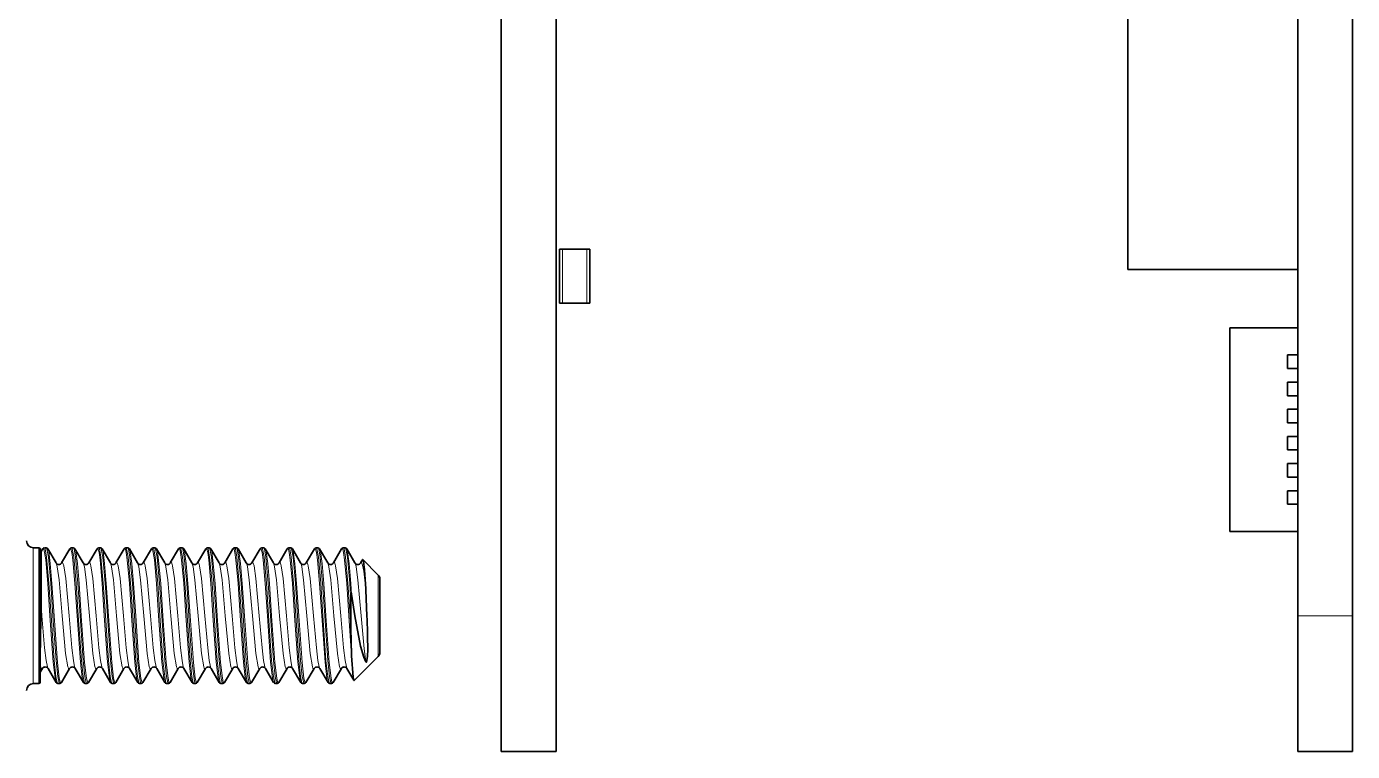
# Model space of a CAD drawing. Extents: x 386 to 1090, y 188 to 736.
# Drawn here: x 567.4 to 586.91, y 599.31 to 609.99 of the extents above; entities that cross this region are included whole.
import ezdxf

# ---------------------------------------------------------------- set-up
doc = ezdxf.new("R2010")
doc.units = 0

msp = doc.modelspace()

# ---------------------------------------------------------------- linework, layer by layer
at = {"color": 7, "lineweight": 35}
for p, q in [((574.385, 599.309), (574.385, 632.309)), ((575.19, 599.309), (575.19, 632.309)), ((586.108, 601.309), (586.108, 630.309)), ((586.913, 601.309), (586.913, 630.309))]:
    msp.add_line(p, q, dxfattribs=at)
at = {"color": 7, "lineweight": 35, "ltscale": 0.4}
msp.add_line((583.608, 606.409), (583.608, 622.409), dxfattribs=at)
at = {"color": 7, "lineweight": 35, "ltscale": 0.001125}
for p, q in [((575.24, 606.709), (575.285, 606.709)), ((575.24, 605.909), (575.285, 605.909))]:
    msp.add_line(p, q, dxfattribs=at)
at = {"color": 7, "lineweight": 35, "ltscale": 0.02}
for p, q in [((575.24, 605.909), (575.24, 606.709)), ((575.69, 605.909), (575.69, 606.709))]:
    msp.add_line(p, q, dxfattribs=at)
at = {"color": 7, "lineweight": 35, "ltscale": 0.009}
for p, q in [((575.285, 606.709), (575.645, 606.709)), ((575.285, 605.909), (575.645, 605.909))]:
    msp.add_line(p, q, dxfattribs=at)
at = {"color": 7, "lineweight": 13, "ltscale": 0.02}
for p, q in [((575.285, 605.909), (575.285, 606.709)), ((575.645, 605.909), (575.645, 606.709))]:
    msp.add_line(p, q, dxfattribs=at)
at = {"color": 7, "lineweight": 35, "ltscale": 0.001126}
for p, q in [((575.69, 606.709), (575.645, 606.709)), ((575.69, 605.909), (575.645, 605.909)), ((575.645, 605.909), (575.69, 605.909))]:
    msp.add_line(p, q, dxfattribs=at)
at = {"color": 7, "lineweight": 35, "ltscale": 0.0625}
msp.add_line((583.608, 606.409), (586.108, 606.409), dxfattribs=at)
at = {"color": 7, "lineweight": 35, "ltscale": 0.075}
msp.add_line((585.108, 602.549), (585.108, 605.549), dxfattribs=at)
at = {"color": 7, "lineweight": 35, "ltscale": 0.025}
for p, q in [((585.108, 605.549), (586.108, 605.549)), ((585.108, 602.549), (586.108, 602.549))]:
    msp.add_line(p, q, dxfattribs=at)
at = {"color": 7, "lineweight": 35, "ltscale": 0.005}
for p, q in [((585.958, 605.149), (585.958, 604.949)), ((585.958, 605.149), (585.958, 604.949)), ((585.958, 604.749), (585.958, 604.549)), ((585.958, 604.749), (585.958, 604.549)), ((585.958, 604.349), (585.958, 604.149)), ((585.958, 604.349), (585.958, 604.149)), ((585.958, 603.549), (585.958, 603.349)), ((585.958, 603.549), (585.958, 603.349)), ((585.958, 603.149), (585.958, 602.949)), ((585.958, 603.149), (585.958, 602.949))]:
    msp.add_line(p, q, dxfattribs=at)
at = {"color": 7, "lineweight": 35, "ltscale": 0.003749}
for p, q in [((586.108, 605.149), (585.958, 605.149)), ((585.958, 605.149), (586.108, 605.149)), ((586.108, 604.949), (585.958, 604.949)), ((585.958, 604.949), (586.108, 604.949)), ((586.108, 604.749), (585.958, 604.749)), ((585.958, 604.749), (586.108, 604.749)), ((586.108, 604.549), (585.958, 604.549)), ((585.958, 604.549), (586.108, 604.549)), ((586.108, 604.349), (585.958, 604.349)), ((585.958, 604.349), (586.108, 604.349)), ((586.108, 604.149), (585.958, 604.149)), ((585.958, 604.149), (586.108, 604.149)), ((586.108, 603.949), (585.958, 603.949)), ((585.958, 603.949), (586.108, 603.949)), ((586.108, 603.749), (585.958, 603.749)), ((585.958, 603.749), (586.108, 603.749)), ((586.108, 603.549), (585.958, 603.549)), ((585.958, 603.549), (586.108, 603.549)), ((586.108, 603.349), (585.958, 603.349)), ((585.958, 603.349), (586.108, 603.349)), ((586.108, 603.149), (585.958, 603.149)), ((585.958, 603.149), (586.108, 603.149)), ((586.108, 602.949), (585.958, 602.949)), ((585.958, 602.949), (586.108, 602.949)), ((586.108, 602.549), (585.958, 602.549))]:
    msp.add_line(p, q, dxfattribs=at)
at = {"color": 7, "lineweight": 35, "ltscale": 0.004999}
msp.add_line((585.958, 603.949), (585.958, 603.749), dxfattribs=at)
msp.add_line((585.958, 603.949), (585.958, 603.749), dxfattribs=at)
at = {"color": 7, "lineweight": 13, "ltscale": 0.013014}
for p, q in [((567.496, 602.309), (567.496, 601.788)), ((567.576, 602.309), (567.576, 601.788))]:
    msp.add_line(p, q, dxfattribs=at)
at = {"color": 7, "lineweight": 35, "ltscale": 0.001999}
for p, q in [((567.576, 602.309), (567.496, 602.309)), ((567.576, 600.309), (567.496, 600.309))]:
    msp.add_line(p, q, dxfattribs=at)
at = {"color": 7, "lineweight": 35, "ltscale": 0.012753}
msp.add_line((567.596, 602.289), (567.596, 601.779), dxfattribs=at)
at = {"color": 7, "lineweight": 35, "ltscale": 0.000957875}
msp.add_line((567.634, 602.293), (567.615, 602.26), dxfattribs=at)
at = {"color": 7, "lineweight": 35, "ltscale": 0.000671387}
for p, q in [((567.686, 602.309), (567.659, 602.309)), ((568.486, 602.309), (568.459, 602.309)), ((568.886, 602.309), (568.859, 602.309)), ((569.686, 602.309), (569.659, 602.309)), ((570.486, 602.309), (570.459, 602.309)), ((570.886, 602.309), (570.859, 602.309)), ((571.686, 602.309), (571.659, 602.309)), ((567.886, 600.309), (567.859, 600.309)), ((568.686, 600.309), (568.659, 600.309)), ((569.486, 600.309), (569.459, 600.309)), ((569.886, 600.309), (569.859, 600.309)), ((570.686, 600.309), (570.659, 600.309)), ((571.486, 600.309), (571.459, 600.309)), ((571.886, 600.309), (571.859, 600.309))]:
    msp.add_line(p, q, dxfattribs=at)
at = {"color": 7, "lineweight": 35, "ltscale": 0.006018}
for p, q in [((567.71, 602.293), (567.831, 602.085)), ((568.034, 602.293), (567.913, 602.085)), ((568.434, 602.293), (568.313, 602.085)), ((568.91, 602.293), (569.031, 602.085)), ((569.234, 602.293), (569.113, 602.085)), ((569.634, 602.293), (569.513, 602.085)), ((569.71, 602.293), (569.831, 602.085)), ((570.034, 602.293), (569.913, 602.085)), ((570.434, 602.293), (570.313, 602.085)), ((570.91, 602.293), (571.031, 602.085)), ((571.234, 602.293), (571.113, 602.085)), ((571.634, 602.293), (571.513, 602.085)), ((571.71, 602.293), (571.831, 602.085)), ((572.034, 602.293), (571.913, 602.085))]:
    msp.add_line(p, q, dxfattribs=at)
at = {"color": 7, "lineweight": 35, "ltscale": 0.000669861}
for p, q in [((568.086, 602.309), (568.059, 602.309)), ((569.286, 602.309), (569.259, 602.309)), ((570.086, 602.309), (570.059, 602.309)), ((571.286, 602.309), (571.259, 602.309)), ((572.086, 602.309), (572.059, 602.309)), ((568.286, 600.309), (568.259, 600.309)), ((569.086, 600.309), (569.059, 600.309)), ((570.286, 600.309), (570.259, 600.309)), ((571.086, 600.309), (571.059, 600.309))]:
    msp.add_line(p, q, dxfattribs=at)
at = {"color": 7, "lineweight": 35, "ltscale": 0.006019}
for p, q in [((568.11, 602.293), (568.231, 602.085)), ((568.51, 602.293), (568.631, 602.085)), ((568.834, 602.293), (568.713, 602.085)), ((569.31, 602.293), (569.431, 602.085)), ((570.11, 602.293), (570.231, 602.085)), ((570.51, 602.293), (570.631, 602.085)), ((570.834, 602.293), (570.713, 602.085)), ((571.31, 602.293), (571.431, 602.085)), ((572.11, 602.293), (572.231, 602.085))]:
    msp.add_line(p, q, dxfattribs=at)
at = {"color": 7, "lineweight": 13, "ltscale": 0.02159}
msp.add_line((567.615, 602.26), (567.615, 601.396), dxfattribs=at)
at = {"color": 7, "lineweight": 35, "ltscale": 0.001386}
msp.add_line((572.341, 602.133), (572.313, 602.085), dxfattribs=at)
at = {"color": 7, "lineweight": 35, "ltscale": 0.008007}
msp.add_line((572.573, 601.908), (572.346, 602.134), dxfattribs=at)
at = {"color": 7, "lineweight": 13, "ltscale": 0.007799}
msp.add_line((572.573, 601.908), (572.573, 601.596), dxfattribs=at)
at = {"color": 7, "lineweight": 13, "ltscale": 0.036986}
for p, q in [((567.496, 601.788), (567.496, 600.309)), ((567.576, 601.788), (567.576, 600.309))]:
    msp.add_line(p, q, dxfattribs=at)
at = {"color": 7, "lineweight": 35, "ltscale": 0.036247}
msp.add_line((567.596, 601.779), (567.596, 600.329), dxfattribs=at)
at = {"color": 7, "lineweight": 13, "ltscale": 0.011867}
for p, q in [((567.741, 601.309), (567.71, 601.782)), ((568.141, 601.309), (568.11, 601.782)), ((568.541, 601.309), (568.51, 601.782)), ((568.941, 601.309), (568.91, 601.782)), ((569.341, 601.309), (569.31, 601.782)), ((569.741, 601.309), (569.71, 601.782)), ((570.141, 601.309), (570.11, 601.782)), ((570.541, 601.309), (570.51, 601.782)), ((570.941, 601.309), (570.91, 601.782)), ((571.341, 601.309), (571.31, 601.782)), ((571.741, 601.309), (571.71, 601.782)), ((572.141, 601.309), (572.11, 601.782))]:
    msp.add_line(p, q, dxfattribs=at)
at = {"color": 7, "lineweight": 13, "ltscale": 0.011985}
for p, q in [((567.759, 601.31), (567.727, 601.788)), ((568.159, 601.31), (568.127, 601.788)), ((568.559, 601.31), (568.527, 601.788)), ((568.959, 601.31), (568.927, 601.788)), ((569.359, 601.31), (569.327, 601.788)), ((569.759, 601.31), (569.727, 601.788)), ((570.159, 601.31), (570.127, 601.788)), ((570.559, 601.31), (570.527, 601.788)), ((570.959, 601.31), (570.927, 601.788)), ((571.359, 601.31), (571.327, 601.788)), ((571.759, 601.31), (571.727, 601.788)), ((572.159, 601.31), (572.127, 601.788))]:
    msp.add_line(p, q, dxfattribs=at)
at = {"color": 7, "lineweight": 13, "ltscale": 0.012041}
for p, q in [((567.754, 601.788), (567.786, 601.308)), ((568.154, 601.788), (568.186, 601.308)), ((568.554, 601.788), (568.586, 601.308)), ((568.954, 601.788), (568.986, 601.308)), ((569.354, 601.788), (569.386, 601.308)), ((569.754, 601.788), (569.786, 601.308)), ((570.154, 601.788), (570.186, 601.308)), ((570.554, 601.788), (570.586, 601.308)), ((570.954, 601.788), (570.986, 601.308)), ((571.354, 601.788), (571.386, 601.308)), ((571.754, 601.788), (571.786, 601.308))]:
    msp.add_line(p, q, dxfattribs=at)
at = {"color": 7, "lineweight": 13, "ltscale": 0.011916}
for p, q in [((567.771, 601.784), (567.803, 601.309)), ((568.171, 601.784), (568.203, 601.309)), ((568.571, 601.784), (568.603, 601.309)), ((568.971, 601.784), (569.003, 601.309)), ((569.371, 601.784), (569.403, 601.309)), ((569.771, 601.784), (569.803, 601.309)), ((570.171, 601.784), (570.203, 601.309)), ((570.571, 601.784), (570.603, 601.309)), ((570.971, 601.784), (571.003, 601.309)), ((571.371, 601.784), (571.403, 601.309)), ((571.771, 601.784), (571.803, 601.309))]:
    msp.add_line(p, q, dxfattribs=at)
at = {"color": 7, "lineweight": 13, "ltscale": 0.006772}
msp.add_line((572.154, 601.788), (572.172, 601.518), dxfattribs=at)
at = {"color": 7, "lineweight": 13, "ltscale": 0.003969}
msp.add_line((572.171, 601.784), (572.182, 601.626), dxfattribs=at)
at = {"color": 7, "lineweight": 35, "ltscale": 0.000456975}
msp.add_line((572.389, 601.702), (572.39, 601.684), dxfattribs=at)
at = {"color": 7, "lineweight": 35, "ltscale": 0.007062}
msp.add_line((572.596, 601.851), (572.596, 601.569), dxfattribs=at)
at = {"color": 7, "lineweight": 35, "ltscale": 0.01046}
msp.add_line((572.172, 601.518), (572.172, 601.1), dxfattribs=at)
at = {"color": 7, "lineweight": 35, "ltscale": 0.008025}
msp.add_line((572.182, 601.626), (572.231, 601.309), dxfattribs=at)
at = {"color": 7, "lineweight": 35, "ltscale": 0.009387}
msp.add_line((572.39, 601.684), (572.406, 601.309), dxfattribs=at)
at = {"color": 7, "lineweight": 13, "ltscale": 0.02216}
msp.add_line((572.573, 601.596), (572.573, 600.71), dxfattribs=at)
at = {"color": 7, "lineweight": 35, "ltscale": 0.020068}
msp.add_line((572.596, 601.569), (572.596, 600.766), dxfattribs=at)
at = {"color": 7, "lineweight": 13, "ltscale": 0.000465416}
msp.add_line((567.615, 601.396), (567.596, 601.396), dxfattribs=at)
at = {"color": 7, "lineweight": 13, "ltscale": 0.009673}
msp.add_line((567.614, 601.309), (567.606, 600.922), dxfattribs=at)
at = {"color": 7, "lineweight": 13, "ltscale": 0.002179}
msp.add_line((567.615, 601.396), (567.614, 601.309), dxfattribs=at)
at = {"color": 7, "lineweight": 13, "ltscale": 0.002186}
msp.add_line((567.622, 601.309), (567.615, 601.396), dxfattribs=at)
at = {"color": 7, "lineweight": 13, "ltscale": 0.005269}
msp.add_line((572.172, 601.1), (572.159, 601.31), dxfattribs=at)
at = {"color": 7, "lineweight": 35, "ltscale": 0.05}
for p, q in [((586.108, 601.309), (586.108, 599.309)), ((586.913, 601.309), (586.913, 599.309))]:
    msp.add_line(p, q, dxfattribs=at)
at = {"color": 7, "lineweight": 13, "ltscale": 0.020126}
msp.add_line((586.108, 601.309), (586.913, 601.309), dxfattribs=at)
at = {"color": 7, "lineweight": 13, "ltscale": 0.0085}
msp.add_line((567.606, 600.922), (567.598, 600.582), dxfattribs=at)
at = {"color": 7, "lineweight": 13, "ltscale": 0.000114878}
msp.add_line((567.598, 600.582), (567.596, 600.578), dxfattribs=at)
at = {"color": 7, "lineweight": 13, "ltscale": 0.002655}
msp.add_line((567.598, 600.476), (567.598, 600.582), dxfattribs=at)
at = {"color": 7, "lineweight": 35, "ltscale": 0.001652}
msp.add_line((567.598, 600.476), (567.631, 600.533), dxfattribs=at)
at = {"color": 7, "lineweight": 35, "ltscale": 0.006017}
for p, q in [((567.834, 600.325), (567.713, 600.533)), ((568.31, 600.325), (568.431, 600.533)), ((569.11, 600.325), (569.231, 600.533)), ((569.51, 600.325), (569.631, 600.533)), ((569.834, 600.325), (569.713, 600.533)), ((570.31, 600.325), (570.431, 600.533)), ((571.11, 600.325), (571.231, 600.533)), ((571.51, 600.325), (571.631, 600.533)), ((571.834, 600.325), (571.713, 600.533))]:
    msp.add_line(p, q, dxfattribs=at)
at = {"color": 7, "lineweight": 35, "ltscale": 0.006016}
for p, q in [((567.91, 600.325), (568.031, 600.533)), ((568.234, 600.325), (568.113, 600.533)), ((568.634, 600.325), (568.513, 600.533)), ((568.71, 600.325), (568.831, 600.533)), ((569.034, 600.325), (568.913, 600.533)), ((569.434, 600.325), (569.313, 600.533)), ((569.91, 600.325), (570.031, 600.533)), ((570.234, 600.325), (570.113, 600.533)), ((570.634, 600.325), (570.513, 600.533)), ((570.71, 600.325), (570.831, 600.533)), ((571.034, 600.325), (570.913, 600.533)), ((571.434, 600.325), (571.313, 600.533)), ((571.91, 600.325), (572.031, 600.533))]:
    msp.add_line(p, q, dxfattribs=at)
at = {"color": 7, "lineweight": 35, "ltscale": 0.00506}
msp.add_line((572.215, 600.358), (572.113, 600.533), dxfattribs=at)
at = {"color": 7, "lineweight": 35, "ltscale": 0.01249}
msp.add_line((572.573, 600.71), (572.22, 600.356), dxfattribs=at)
at = {"color": 7, "lineweight": 35, "ltscale": 0.000131021}
msp.add_line((567.598, 600.476), (567.596, 600.471), dxfattribs=at)
at = {"color": 7, "lineweight": 35, "ltscale": 0.020126}
for p, q in [((575.19, 599.309), (574.385, 599.309)), ((586.108, 599.309), (586.913, 599.309))]:
    msp.add_line(p, q, dxfattribs=at)
at = {"color": 7, "lineweight": 13}
for points in [[(567.634, 602.293), (567.639, 602.298), (567.641, 602.299), (567.642, 602.299), (567.644, 602.298), (567.646, 602.296), (567.651, 602.288), (567.663, 602.24), (567.679, 602.13), (567.71, 601.782)], [(567.659, 602.309), (567.66, 602.309), (567.663, 602.307), (567.665, 602.304), (567.67, 602.293), (567.692, 602.173), (567.727, 601.788)], [(567.686, 602.309), (567.687, 602.309), (567.689, 602.307), (567.692, 602.304), (567.697, 602.293), (567.719, 602.173), (567.754, 601.788)], [(567.71, 602.293), (567.714, 602.283), (567.723, 602.252), (567.746, 602.077), (567.771, 601.784)], [(568.034, 602.293), (568.039, 602.298), (568.041, 602.299), (568.042, 602.299), (568.044, 602.298), (568.046, 602.296), (568.051, 602.288), (568.063, 602.24), (568.079, 602.13), (568.11, 601.782)], [(568.059, 602.309), (568.06, 602.309), (568.063, 602.307), (568.065, 602.304), (568.07, 602.293), (568.092, 602.173), (568.127, 601.788)], [(568.086, 602.309), (568.087, 602.309), (568.089, 602.307), (568.092, 602.304), (568.097, 602.293), (568.119, 602.173), (568.154, 601.788)], [(568.11, 602.293), (568.114, 602.283), (568.123, 602.252), (568.146, 602.077), (568.171, 601.784)], [(568.434, 602.293), (568.439, 602.298), (568.441, 602.299), (568.443, 602.299), (568.444, 602.298), (568.446, 602.296), (568.451, 602.288), (568.464, 602.24), (568.479, 602.13), (568.51, 601.782)], [(568.459, 602.309), (568.46, 602.309), (568.463, 602.307), (568.465, 602.304), (568.47, 602.293), (568.492, 602.173), (568.527, 601.788)], [(568.486, 602.309), (568.487, 602.309), (568.489, 602.307), (568.492, 602.304), (568.497, 602.293), (568.519, 602.173), (568.554, 601.788)], [(568.51, 602.293), (568.514, 602.283), (568.523, 602.252), (568.546, 602.077), (568.571, 601.784)], [(568.834, 602.293), (568.839, 602.298), (568.841, 602.299), (568.842, 602.299), (568.844, 602.298), (568.846, 602.296), (568.851, 602.288), (568.863, 602.24), (568.879, 602.13), (568.91, 601.782)], [(568.859, 602.309), (568.86, 602.309), (568.863, 602.307), (568.865, 602.304), (568.87, 602.293), (568.892, 602.173), (568.927, 601.788)], [(568.886, 602.309), (568.887, 602.309), (568.889, 602.307), (568.892, 602.304), (568.897, 602.293), (568.919, 602.173), (568.954, 601.788)], [(568.91, 602.293), (568.914, 602.283), (568.923, 602.252), (568.946, 602.077), (568.971, 601.784)], [(569.234, 602.293), (569.239, 602.298), (569.241, 602.299), (569.242, 602.299), (569.244, 602.298), (569.246, 602.296), (569.251, 602.288), (569.263, 602.24), (569.279, 602.13), (569.31, 601.782)], [(569.259, 602.309), (569.26, 602.309), (569.263, 602.307), (569.265, 602.304), (569.27, 602.293), (569.292, 602.173), (569.327, 601.788)], [(569.286, 602.309), (569.287, 602.309), (569.289, 602.307), (569.292, 602.304), (569.297, 602.293), (569.319, 602.173), (569.354, 601.788)], [(569.31, 602.293), (569.314, 602.283), (569.323, 602.252), (569.346, 602.077), (569.371, 601.784)], [(569.634, 602.293), (569.639, 602.298), (569.641, 602.299), (569.642, 602.299), (569.644, 602.298), (569.646, 602.296), (569.651, 602.288), (569.663, 602.24), (569.679, 602.13), (569.71, 601.782)], [(569.659, 602.309), (569.66, 602.309), (569.663, 602.307), (569.665, 602.304), (569.67, 602.293), (569.692, 602.173), (569.727, 601.788)], [(569.686, 602.309), (569.687, 602.309), (569.689, 602.307), (569.692, 602.304), (569.697, 602.293), (569.719, 602.173), (569.754, 601.788)], [(569.71, 602.293), (569.714, 602.283), (569.723, 602.252), (569.746, 602.077), (569.771, 601.784)], [(570.034, 602.293), (570.039, 602.298), (570.041, 602.299), (570.042, 602.299), (570.044, 602.298), (570.046, 602.296), (570.051, 602.288), (570.063, 602.24), (570.079, 602.13), (570.11, 601.782)], [(570.059, 602.309), (570.06, 602.309), (570.063, 602.307), (570.065, 602.304), (570.07, 602.293), (570.092, 602.173), (570.127, 601.788)], [(570.086, 602.309), (570.087, 602.309), (570.089, 602.307), (570.092, 602.304), (570.097, 602.293), (570.119, 602.173), (570.154, 601.788)], [(570.11, 602.293), (570.114, 602.283), (570.123, 602.252), (570.146, 602.077), (570.171, 601.784)], [(570.434, 602.293), (570.439, 602.298), (570.441, 602.299), (570.443, 602.299), (570.444, 602.298), (570.446, 602.296), (570.451, 602.288), (570.464, 602.24), (570.479, 602.13), (570.51, 601.782)], [(570.459, 602.309), (570.46, 602.309), (570.463, 602.307), (570.465, 602.304), (570.47, 602.293), (570.492, 602.173), (570.527, 601.788)], [(570.486, 602.309), (570.487, 602.309), (570.489, 602.307), (570.492, 602.304), (570.497, 602.293), (570.519, 602.173), (570.554, 601.788)], [(570.51, 602.293), (570.514, 602.283), (570.523, 602.252), (570.546, 602.077), (570.571, 601.784)], [(570.834, 602.293), (570.839, 602.298), (570.841, 602.299), (570.842, 602.299), (570.844, 602.298), (570.846, 602.296), (570.851, 602.288), (570.863, 602.24), (570.879, 602.13), (570.91, 601.782)], [(570.859, 602.309), (570.86, 602.309), (570.863, 602.307), (570.865, 602.304), (570.87, 602.293), (570.892, 602.173), (570.927, 601.788)], [(570.886, 602.309), (570.887, 602.309), (570.889, 602.307), (570.892, 602.304), (570.897, 602.293), (570.919, 602.173), (570.954, 601.788)], [(570.91, 602.293), (570.914, 602.283), (570.923, 602.252), (570.946, 602.077), (570.971, 601.784)], [(571.234, 602.293), (571.239, 602.298), (571.241, 602.299), (571.242, 602.299), (571.244, 602.298), (571.246, 602.296), (571.251, 602.288), (571.263, 602.24), (571.279, 602.13), (571.31, 601.782)], [(571.259, 602.309), (571.26, 602.309), (571.263, 602.307), (571.265, 602.304), (571.27, 602.293), (571.292, 602.173), (571.327, 601.788)], [(571.286, 602.309), (571.287, 602.309), (571.289, 602.307), (571.292, 602.304), (571.297, 602.293), (571.319, 602.173), (571.354, 601.788)], [(571.31, 602.293), (571.314, 602.283), (571.323, 602.252), (571.346, 602.077), (571.371, 601.784)], [(571.634, 602.293), (571.639, 602.298), (571.641, 602.299), (571.642, 602.299), (571.644, 602.298), (571.646, 602.296), (571.651, 602.288), (571.663, 602.24), (571.679, 602.13), (571.71, 601.782)], [(571.659, 602.309), (571.66, 602.309), (571.663, 602.307), (571.665, 602.304), (571.67, 602.293), (571.692, 602.173), (571.727, 601.788)], [(571.686, 602.309), (571.687, 602.309), (571.689, 602.307), (571.692, 602.304), (571.697, 602.293), (571.719, 602.173), (571.754, 601.788)], [(571.71, 602.293), (571.714, 602.283), (571.723, 602.252), (571.746, 602.077), (571.771, 601.784)], [(572.034, 602.293), (572.039, 602.298), (572.041, 602.299), (572.042, 602.299), (572.044, 602.298), (572.046, 602.296), (572.051, 602.288), (572.063, 602.24), (572.079, 602.13), (572.11, 601.782)], [(572.059, 602.309), (572.06, 602.309), (572.063, 602.307), (572.065, 602.304), (572.07, 602.293), (572.092, 602.173), (572.127, 601.788)], [(572.086, 602.309), (572.087, 602.309), (572.089, 602.307), (572.092, 602.304), (572.097, 602.293), (572.119, 602.173), (572.154, 601.788)], [(572.11, 602.293), (572.114, 602.283), (572.123, 602.252), (572.146, 602.077), (572.171, 601.784)], [(568.022, 601.309), (567.973, 601.857), (567.945, 602.044), (567.933, 602.082), (567.927, 602.09), (567.924, 602.092), (567.921, 602.092), (567.917, 602.09), (567.913, 602.085)], [(568.422, 601.309), (568.373, 601.857), (568.344, 602.044), (568.333, 602.082), (568.327, 602.09), (568.324, 602.092), (568.32, 602.092), (568.318, 602.09), (568.313, 602.085)], [(568.822, 601.309), (568.773, 601.857), (568.745, 602.044), (568.733, 602.082), (568.727, 602.09), (568.724, 602.092), (568.721, 602.092), (568.717, 602.09), (568.713, 602.085)], [(569.222, 601.309), (569.173, 601.857), (569.145, 602.044), (569.133, 602.082), (569.127, 602.09), (569.124, 602.092), (569.121, 602.092), (569.117, 602.09), (569.113, 602.085)], [(569.622, 601.309), (569.573, 601.857), (569.544, 602.044), (569.533, 602.082), (569.527, 602.09), (569.524, 602.092), (569.521, 602.092), (569.517, 602.09), (569.513, 602.085)], [(570.022, 601.309), (569.973, 601.857), (569.945, 602.044), (569.933, 602.082), (569.927, 602.09), (569.924, 602.092), (569.921, 602.092), (569.917, 602.09), (569.913, 602.085)], [(570.422, 601.309), (570.373, 601.857), (570.344, 602.044), (570.333, 602.082), (570.327, 602.09), (570.324, 602.092), (570.32, 602.092), (570.318, 602.09), (570.313, 602.085)], [(570.822, 601.309), (570.773, 601.857), (570.745, 602.044), (570.733, 602.082), (570.727, 602.09), (570.724, 602.092), (570.721, 602.092), (570.717, 602.09), (570.713, 602.085)], [(571.222, 601.309), (571.173, 601.857), (571.145, 602.044), (571.133, 602.082), (571.127, 602.09), (571.124, 602.092), (571.121, 602.092), (571.117, 602.09), (571.113, 602.085)], [(571.622, 601.309), (571.573, 601.857), (571.544, 602.044), (571.533, 602.082), (571.527, 602.09), (571.524, 602.092), (571.521, 602.092), (571.517, 602.09), (571.513, 602.085)], [(572.022, 601.309), (571.973, 601.857), (571.945, 602.044), (571.933, 602.082), (571.927, 602.09), (571.924, 602.092), (571.921, 602.092), (571.917, 602.09), (571.913, 602.085)], [(572.389, 601.702), (572.359, 601.964), (572.343, 602.052), (572.332, 602.082), (572.327, 602.09), (572.323, 602.092), (572.319, 602.091), (572.317, 602.09), (572.313, 602.085)], [(567.922, 601.309), (567.875, 601.838), (567.848, 602.028), (567.837, 602.071), (567.831, 602.085)], [(568.322, 601.309), (568.275, 601.838), (568.248, 602.028), (568.237, 602.071), (568.231, 602.085)], [(568.722, 601.309), (568.675, 601.838), (568.648, 602.028), (568.637, 602.071), (568.631, 602.085)], [(569.122, 601.309), (569.075, 601.838), (569.048, 602.028), (569.037, 602.071), (569.031, 602.085)], [(569.522, 601.309), (569.475, 601.838), (569.448, 602.028), (569.437, 602.071), (569.431, 602.085)], [(569.922, 601.309), (569.875, 601.838), (569.848, 602.028), (569.837, 602.071), (569.831, 602.085)], [(570.322, 601.309), (570.275, 601.838), (570.248, 602.028), (570.237, 602.071), (570.231, 602.085)], [(570.722, 601.309), (570.675, 601.838), (570.648, 602.028), (570.637, 602.071), (570.631, 602.085)], [(571.122, 601.309), (571.075, 601.838), (571.048, 602.028), (571.037, 602.071), (571.031, 602.085)], [(571.522, 601.309), (571.475, 601.838), (571.448, 602.028), (571.437, 602.071), (571.431, 602.085)], [(571.922, 601.309), (571.875, 601.838), (571.848, 602.028), (571.837, 602.071), (571.831, 602.085)], [(572.322, 601.309), (572.275, 601.838), (572.248, 602.028), (572.237, 602.071), (572.231, 602.085)], [(567.713, 600.533), (567.704, 600.557), (567.686, 600.647), (567.663, 600.837), (567.622, 601.309)], [(567.741, 601.309), (567.79, 600.626), (567.817, 600.393), (567.828, 600.339), (567.834, 600.325)], [(567.759, 601.31), (567.804, 600.651), (567.83, 600.412), (567.849, 600.321), (567.853, 600.312), (567.855, 600.31), (567.858, 600.309), (567.859, 600.309)], [(567.786, 601.308), (567.831, 600.65), (567.857, 600.411), (567.876, 600.321), (567.88, 600.312), (567.882, 600.31), (567.885, 600.309), (567.886, 600.309)], [(567.803, 601.309), (567.852, 600.621), (567.879, 600.388), (567.892, 600.334), (567.898, 600.322), (567.901, 600.319), (567.905, 600.319), (567.908, 600.322), (567.91, 600.325)], [(568.031, 600.533), (568.027, 600.528), (568.025, 600.526), (568.022, 600.525), (568.02, 600.526), (568.016, 600.529), (568.012, 600.535), (568.004, 600.556), (567.972, 600.754), (567.922, 601.309)], [(568.113, 600.533), (568.104, 600.557), (568.086, 600.647), (568.063, 600.837), (568.022, 601.309)], [(568.141, 601.309), (568.19, 600.626), (568.217, 600.393), (568.228, 600.339), (568.234, 600.325)], [(568.159, 601.31), (568.204, 600.651), (568.23, 600.412), (568.249, 600.321), (568.253, 600.312), (568.255, 600.31), (568.258, 600.309), (568.259, 600.309)], [(568.186, 601.308), (568.231, 600.65), (568.257, 600.411), (568.276, 600.321), (568.28, 600.312), (568.282, 600.31), (568.284, 600.309), (568.286, 600.309)], [(568.203, 601.309), (568.252, 600.621), (568.279, 600.388), (568.292, 600.334), (568.298, 600.322), (568.301, 600.319), (568.305, 600.319), (568.308, 600.322), (568.31, 600.325)], [(568.431, 600.533), (568.427, 600.528), (568.425, 600.526), (568.422, 600.525), (568.42, 600.526), (568.416, 600.529), (568.412, 600.535), (568.404, 600.556), (568.372, 600.754), (568.322, 601.309)], [(568.513, 600.533), (568.504, 600.557), (568.486, 600.647), (568.463, 600.837), (568.422, 601.309)], [(568.541, 601.309), (568.59, 600.626), (568.617, 600.393), (568.628, 600.339), (568.634, 600.325)], [(568.559, 601.31), (568.604, 600.651), (568.63, 600.412), (568.649, 600.321), (568.653, 600.312), (568.655, 600.31), (568.658, 600.309), (568.659, 600.309)], [(568.586, 601.308), (568.631, 600.65), (568.656, 600.411), (568.676, 600.321), (568.68, 600.312), (568.682, 600.31), (568.685, 600.309), (568.686, 600.309)], [(568.603, 601.309), (568.652, 600.621), (568.679, 600.388), (568.692, 600.334), (568.698, 600.322), (568.701, 600.319), (568.705, 600.319), (568.708, 600.322), (568.71, 600.325)], [(568.831, 600.533), (568.827, 600.528), (568.825, 600.526), (568.822, 600.525), (568.82, 600.526), (568.816, 600.529), (568.812, 600.535), (568.804, 600.556), (568.772, 600.754), (568.722, 601.309)], [(568.913, 600.533), (568.904, 600.557), (568.886, 600.647), (568.863, 600.837), (568.822, 601.309)], [(568.941, 601.309), (568.99, 600.626), (569.017, 600.393), (569.028, 600.339), (569.034, 600.325)], [(568.959, 601.31), (569.004, 600.651), (569.03, 600.412), (569.049, 600.321), (569.053, 600.312), (569.055, 600.31), (569.058, 600.309), (569.059, 600.309)], [(568.986, 601.308), (569.031, 600.65), (569.057, 600.411), (569.076, 600.321), (569.08, 600.312), (569.082, 600.31), (569.084, 600.309), (569.086, 600.309)], [(569.003, 601.309), (569.052, 600.621), (569.079, 600.388), (569.092, 600.334), (569.098, 600.322), (569.101, 600.319), (569.105, 600.319), (569.108, 600.322), (569.11, 600.325)], [(569.231, 600.533), (569.227, 600.528), (569.225, 600.526), (569.222, 600.525), (569.22, 600.526), (569.216, 600.529), (569.212, 600.535), (569.204, 600.556), (569.172, 600.754), (569.122, 601.309)], [(569.313, 600.533), (569.304, 600.557), (569.286, 600.647), (569.263, 600.837), (569.222, 601.309)], [(569.341, 601.309), (569.39, 600.626), (569.417, 600.393), (569.428, 600.339), (569.434, 600.325)], [(569.359, 601.31), (569.404, 600.651), (569.43, 600.412), (569.449, 600.321), (569.453, 600.312), (569.455, 600.31), (569.458, 600.309), (569.459, 600.309)], [(569.386, 601.308), (569.431, 600.65), (569.456, 600.411), (569.476, 600.321), (569.48, 600.312), (569.482, 600.31), (569.484, 600.309), (569.486, 600.309)], [(569.403, 601.309), (569.452, 600.621), (569.479, 600.388), (569.492, 600.334), (569.498, 600.322), (569.501, 600.319), (569.505, 600.319), (569.508, 600.322), (569.51, 600.325)], [(569.631, 600.533), (569.627, 600.528), (569.625, 600.526), (569.622, 600.525), (569.62, 600.526), (569.616, 600.529), (569.612, 600.535), (569.604, 600.556), (569.572, 600.754), (569.522, 601.309)], [(569.713, 600.533), (569.704, 600.557), (569.686, 600.647), (569.663, 600.837), (569.622, 601.309)], [(569.741, 601.309), (569.79, 600.626), (569.817, 600.393), (569.828, 600.339), (569.834, 600.325)], [(569.759, 601.31), (569.804, 600.651), (569.83, 600.412), (569.849, 600.321), (569.853, 600.312), (569.855, 600.31), (569.858, 600.309), (569.859, 600.309)], [(569.786, 601.308), (569.831, 600.65), (569.857, 600.411), (569.876, 600.321), (569.88, 600.312), (569.882, 600.31), (569.885, 600.309), (569.886, 600.309)], [(569.803, 601.309), (569.852, 600.621), (569.879, 600.388), (569.892, 600.334), (569.898, 600.322), (569.901, 600.319), (569.905, 600.319), (569.908, 600.322), (569.91, 600.325)], [(570.031, 600.533), (570.027, 600.528), (570.025, 600.526), (570.022, 600.525), (570.02, 600.526), (570.016, 600.529), (570.012, 600.535), (570.004, 600.556), (569.972, 600.754), (569.922, 601.309)], [(570.113, 600.533), (570.104, 600.557), (570.086, 600.647), (570.063, 600.837), (570.022, 601.309)], [(570.141, 601.309), (570.19, 600.626), (570.217, 600.393), (570.228, 600.339), (570.234, 600.325)], [(570.159, 601.31), (570.204, 600.651), (570.23, 600.412), (570.249, 600.321), (570.253, 600.312), (570.255, 600.31), (570.258, 600.309), (570.259, 600.309)], [(570.186, 601.308), (570.231, 600.65), (570.257, 600.411), (570.276, 600.321), (570.28, 600.312), (570.282, 600.31), (570.284, 600.309), (570.286, 600.309)], [(570.203, 601.309), (570.252, 600.621), (570.279, 600.388), (570.292, 600.334), (570.298, 600.322), (570.301, 600.319), (570.305, 600.319), (570.308, 600.322), (570.31, 600.325)], [(570.431, 600.533), (570.427, 600.528), (570.425, 600.526), (570.422, 600.525), (570.42, 600.526), (570.416, 600.529), (570.412, 600.535), (570.404, 600.556), (570.372, 600.754), (570.322, 601.309)], [(570.513, 600.533), (570.504, 600.557), (570.486, 600.647), (570.463, 600.837), (570.422, 601.309)], [(570.541, 601.309), (570.59, 600.626), (570.617, 600.393), (570.628, 600.339), (570.634, 600.325)], [(570.559, 601.31), (570.604, 600.651), (570.63, 600.412), (570.649, 600.321), (570.653, 600.312), (570.655, 600.31), (570.658, 600.309), (570.659, 600.309)], [(570.586, 601.308), (570.631, 600.65), (570.656, 600.411), (570.676, 600.321), (570.68, 600.312), (570.682, 600.31), (570.685, 600.309), (570.686, 600.309)], [(570.603, 601.309), (570.652, 600.621), (570.679, 600.388), (570.692, 600.334), (570.698, 600.322), (570.701, 600.319), (570.705, 600.319), (570.708, 600.322), (570.71, 600.325)], [(570.831, 600.533), (570.827, 600.528), (570.825, 600.526), (570.822, 600.525), (570.82, 600.526), (570.816, 600.529), (570.812, 600.535), (570.804, 600.556), (570.772, 600.754), (570.722, 601.309)], [(570.913, 600.533), (570.904, 600.557), (570.886, 600.647), (570.863, 600.837), (570.822, 601.309)], [(570.941, 601.309), (570.99, 600.626), (571.017, 600.393), (571.028, 600.339), (571.034, 600.325)], [(570.959, 601.31), (571.004, 600.651), (571.03, 600.412), (571.049, 600.321), (571.053, 600.312), (571.055, 600.31), (571.058, 600.309), (571.059, 600.309)], [(570.986, 601.308), (571.031, 600.65), (571.057, 600.411), (571.076, 600.321), (571.08, 600.312), (571.082, 600.31), (571.084, 600.309), (571.086, 600.309)], [(571.003, 601.309), (571.052, 600.621), (571.079, 600.388), (571.092, 600.334), (571.098, 600.322), (571.101, 600.319), (571.105, 600.319), (571.108, 600.322), (571.11, 600.325)], [(571.231, 600.533), (571.227, 600.528), (571.225, 600.526), (571.222, 600.525), (571.22, 600.526), (571.216, 600.529), (571.212, 600.535), (571.204, 600.556), (571.172, 600.754), (571.122, 601.309)], [(571.313, 600.533), (571.304, 600.557), (571.286, 600.647), (571.263, 600.837), (571.222, 601.309)], [(571.341, 601.309), (571.39, 600.626), (571.417, 600.393), (571.428, 600.339), (571.434, 600.325)], [(571.359, 601.31), (571.404, 600.651), (571.43, 600.412), (571.449, 600.321), (571.453, 600.312), (571.455, 600.31), (571.458, 600.309), (571.459, 600.309)], [(571.386, 601.308), (571.431, 600.65), (571.456, 600.411), (571.476, 600.321), (571.48, 600.312), (571.482, 600.31), (571.484, 600.309), (571.486, 600.309)], [(571.403, 601.309), (571.452, 600.621), (571.479, 600.388), (571.492, 600.334), (571.498, 600.322), (571.501, 600.319), (571.505, 600.319), (571.508, 600.322), (571.51, 600.325)], [(571.631, 600.533), (571.627, 600.528), (571.625, 600.526), (571.622, 600.525), (571.62, 600.526), (571.616, 600.529), (571.612, 600.535), (571.604, 600.556), (571.572, 600.754), (571.522, 601.309)], [(571.713, 600.533), (571.704, 600.557), (571.686, 600.647), (571.663, 600.837), (571.622, 601.309)], [(571.741, 601.309), (571.79, 600.626), (571.817, 600.393), (571.828, 600.339), (571.834, 600.325)], [(571.759, 601.31), (571.804, 600.651), (571.83, 600.412), (571.849, 600.321), (571.853, 600.312), (571.855, 600.31), (571.858, 600.309), (571.859, 600.309)], [(571.786, 601.308), (571.831, 600.65), (571.857, 600.411), (571.876, 600.321), (571.88, 600.312), (571.882, 600.31), (571.885, 600.309), (571.886, 600.309)], [(571.803, 601.309), (571.852, 600.621), (571.879, 600.388), (571.892, 600.334), (571.898, 600.322), (571.901, 600.319), (571.905, 600.319), (571.908, 600.322), (571.91, 600.325)], [(572.031, 600.533), (572.027, 600.528), (572.025, 600.526), (572.022, 600.525), (572.02, 600.526), (572.016, 600.529), (572.012, 600.535), (572.004, 600.556), (571.972, 600.754), (571.922, 601.309)], [(572.113, 600.533), (572.104, 600.557), (572.086, 600.647), (572.063, 600.837), (572.022, 601.309)], [(572.389, 600.631), (572.365, 600.822), (572.322, 601.309)], [(567.631, 600.533), (567.627, 600.528), (567.625, 600.526), (567.622, 600.525), (567.62, 600.526), (567.616, 600.528), (567.613, 600.534), (567.598, 600.582)]]:
    msp.add_lwpolyline(points, dxfattribs=at)
at = {"color": 7, "lineweight": 35}
for points in [[(572.346, 602.134), (572.349, 602.13), (572.354, 602.111), (572.369, 601.986), (572.389, 601.702)], [(572.182, 601.626), (572.178, 601.641), (572.177, 601.641), (572.172, 601.518)], [(572.231, 601.309), (572.314, 600.862), (572.36, 600.698), (572.389, 600.631)], [(572.389, 600.631), (572.392, 600.627), (572.4, 600.624), (572.416, 600.708), (572.418, 600.815)], [(572.182, 600.717), (572.206, 600.401), (572.212, 600.366), (572.215, 600.358)]]:
    msp.add_lwpolyline(points, dxfattribs=at)
for centre, radius, start, end in [((567.497, 602.409), 0.1, 180.0336, 269.9664), ((567.576, 602.289), 0.02, 0.0336, 89.9664), ((567.66, 602.28), 0.0286, 92.9335, 154.4545), ((567.684, 602.28), 0.0286, 25.5255, 86.9731), ((568.06, 602.28), 0.0286, 93.0702, 154.4339), ((568.084, 602.28), 0.0286, 25.5255, 86.973), ((568.46, 602.28), 0.0286, 93.0702, 154.4339), ((568.484, 602.28), 0.0286, 25.5255, 86.973), ((568.86, 602.28), 0.0286, 93.0702, 154.4339), ((568.884, 602.28), 0.0286, 25.5255, 86.973), ((569.26, 602.28), 0.0286, 93.0702, 154.4339), ((569.284, 602.28), 0.0286, 25.5255, 86.973), ((569.66, 602.28), 0.0286, 93.0702, 154.4339), ((569.684, 602.28), 0.0286, 25.5255, 86.973), ((570.06, 602.28), 0.0286, 93.0702, 154.4339), ((570.084, 602.28), 0.0286, 25.5255, 86.973), ((570.46, 602.28), 0.0286, 93.0702, 154.4339), ((570.484, 602.28), 0.0286, 25.5255, 86.973), ((570.86, 602.28), 0.0286, 93.0702, 154.4339), ((570.884, 602.28), 0.0286, 25.5255, 86.973), ((571.26, 602.28), 0.0286, 93.0702, 154.4339), ((571.284, 602.28), 0.0286, 25.5255, 86.973), ((571.66, 602.28), 0.0286, 93.0702, 154.4339), ((571.684, 602.28), 0.0286, 25.5255, 86.973), ((572.06, 602.28), 0.0286, 93.0701, 154.4339), ((572.084, 602.281), 0.0284, 25.2551, 87.225), ((567.606, 602.265), 0.01, 180, 329.8362), ((572.344, 602.132), 0.00316, 48.583, 172.8032), ((567.871, 602.112), 0.0489, 214.6592, 271.1436), ((567.873, 602.112), 0.0489, 268.8564, 325.3408), ((568.271, 602.112), 0.0489, 214.6592, 271.1436), ((568.273, 602.112), 0.0489, 268.8564, 325.3408), ((568.671, 602.112), 0.0489, 214.6592, 271.1436), ((568.673, 602.112), 0.0489, 268.8564, 325.3408), ((569.071, 602.112), 0.0489, 214.6592, 271.1436), ((569.073, 602.112), 0.0489, 268.8564, 325.3408), ((569.471, 602.112), 0.0489, 214.6592, 271.1436), ((569.473, 602.112), 0.0489, 268.8564, 325.3408), ((569.871, 602.112), 0.0489, 214.6592, 271.1436), ((569.873, 602.112), 0.0489, 268.8564, 325.3408), ((570.271, 602.112), 0.0489, 214.6592, 271.1436), ((570.273, 602.112), 0.0489, 268.8564, 325.3408), ((570.671, 602.112), 0.0489, 214.6592, 271.1436), ((570.673, 602.112), 0.0489, 268.8564, 325.3408), ((571.071, 602.112), 0.0489, 214.6592, 271.1436), ((571.073, 602.112), 0.0489, 268.8564, 325.3408), ((571.471, 602.112), 0.0489, 214.6592, 271.1436), ((571.473, 602.112), 0.0489, 268.8564, 325.3408), ((571.871, 602.112), 0.0489, 214.6592, 271.1436), ((571.873, 602.112), 0.0489, 268.8564, 325.3408), ((572.271, 602.112), 0.0489, 214.6592, 271.1436), ((572.273, 602.112), 0.0489, 268.8588, 325.3227), ((572.516, 601.851), 0.08, 0.0045, 44.9955), ((556.185, 600.683), 16.234, 0.4666, 2.2089), ((580.299, 601.12), 8.127, 180.1474, 182.8465), ((572.516, 600.766), 0.08, 315.0045, 359.9955), ((567.671, 600.505), 0.0489, 88.9008, 145.3242), ((567.673, 600.505), 0.0489, 34.6592, 91.1436), ((568.071, 600.505), 0.0489, 88.8564, 145.3408), ((568.073, 600.505), 0.0489, 34.6592, 91.1436), ((568.471, 600.505), 0.0489, 88.8564, 145.3408), ((568.473, 600.505), 0.0489, 34.6592, 91.1436), ((568.871, 600.505), 0.0489, 88.8564, 145.3408), ((568.873, 600.505), 0.0489, 34.6592, 91.1436), ((569.271, 600.505), 0.0489, 88.8564, 145.3408), ((569.273, 600.505), 0.0489, 34.6592, 91.1436), ((569.671, 600.505), 0.0489, 88.8564, 145.3408), ((569.673, 600.505), 0.0489, 34.6592, 91.1436), ((570.071, 600.505), 0.0489, 88.8564, 145.3408), ((570.073, 600.505), 0.0489, 34.6592, 91.1436), ((570.471, 600.505), 0.0489, 88.8564, 145.3408), ((570.473, 600.505), 0.0489, 34.6592, 91.1436), ((570.871, 600.505), 0.0489, 88.8564, 145.3408), ((570.873, 600.505), 0.0489, 34.6592, 91.1436), ((571.271, 600.505), 0.0489, 88.8564, 145.3408), ((571.273, 600.505), 0.0489, 34.6592, 91.1436), ((571.671, 600.505), 0.0489, 88.8564, 145.3408), ((571.673, 600.505), 0.0489, 34.6592, 91.1436), ((572.071, 600.505), 0.0489, 88.8564, 145.3408), ((572.073, 600.505), 0.0489, 34.6592, 91.1436), ((572.218, 600.358), 0.00276, 187.0197, 311.2628), ((567.497, 600.209), 0.1, 90.0336, 179.9664), ((567.576, 600.329), 0.02, 270.0336, 359.9664), ((567.86, 600.337), 0.0286, 205.5661, 266.9298), ((567.884, 600.337), 0.0286, 273.027, 334.4745), ((568.26, 600.337), 0.0286, 205.5661, 266.9298), ((568.284, 600.337), 0.0286, 273.027, 334.4745), ((568.66, 600.337), 0.0286, 205.5661, 266.9298), ((568.684, 600.337), 0.0286, 273.027, 334.4745), ((569.06, 600.337), 0.0286, 205.5661, 266.9298), ((569.084, 600.337), 0.0286, 273.027, 334.4745), ((569.46, 600.337), 0.0286, 205.5661, 266.9298), ((569.484, 600.337), 0.0286, 273.027, 334.4745), ((569.86, 600.337), 0.0286, 205.5661, 266.9298), ((569.884, 600.337), 0.0286, 273.027, 334.4745), ((570.26, 600.337), 0.0286, 205.5661, 266.9298), ((570.284, 600.337), 0.0286, 273.027, 334.4745), ((570.66, 600.337), 0.0286, 205.5661, 266.9298), ((570.684, 600.337), 0.0286, 273.027, 334.4745), ((571.06, 600.337), 0.0286, 205.5661, 266.9298), ((571.084, 600.337), 0.0286, 273.027, 334.4745), ((571.46, 600.337), 0.0286, 205.5661, 266.9298), ((571.484, 600.337), 0.0286, 273.027, 334.4745), ((571.86, 600.337), 0.0286, 205.5661, 266.9298), ((571.884, 600.337), 0.0286, 273.027, 334.4745)]:
    msp.add_arc(centre, radius, start, end, dxfattribs=at)
at = {"color": 7, "lineweight": 13}
msp.add_arc((610.914, 603.666), 38.844, 183.4793, 184.3544, dxfattribs=at)

doc.saveas('drawing.dxf')
